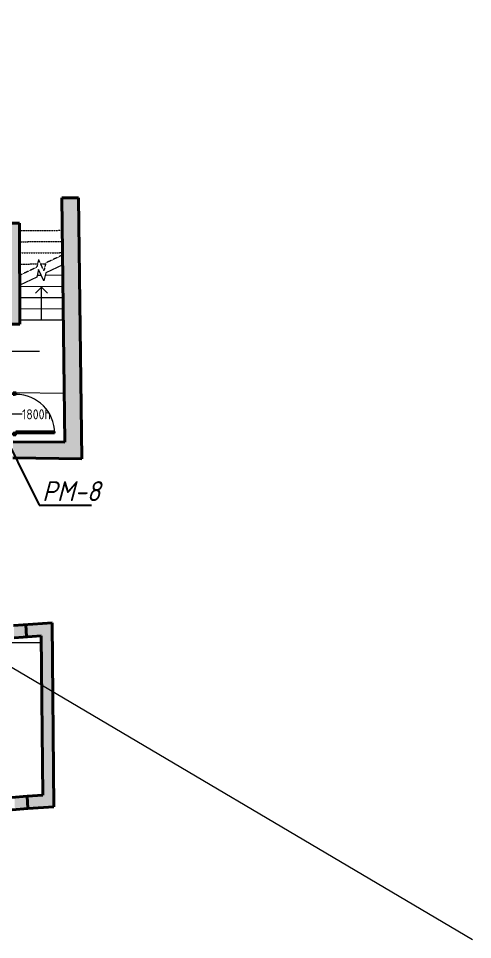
# Model space of a CAD drawing. Header units: millimetres. Extents: x 749182 to 2267578, y 70462 to 311449.
# Drawn here: x 2009468 to 2020858, y 156525 to 179605 of the extents above; entities that cross this region are included whole.
import ezdxf
from ezdxf import colors
from ezdxf.entities.mleader import LeaderData, LeaderLine
from ezdxf.math import Vec2, Vec3

# ---------------------------------------------------------------- set-up
doc = ezdxf.new("R2010")
doc.units = ezdxf.units.MM
for name, pattern in [('ADSK_Линия сетки', [25, 20, -2.5, 0, -2.5]), ('ADSK_Сверху', [4.5, 3, -1.5]), ('осеваяX2', [4, 2.5, -0.5, 0.5, -0.5])]:
    doc.linetypes.add(name, pattern=pattern)
for name, color, linetype, lineweight in [('Двери', 7, 'Continuous', 20), ('Лестницы', 7, 'Continuous', 18), ('Марки дверей', 7, 'Continuous', 20), ('Оси', 165, 'осеваяX2', 13), ('Перекрытие', 7, 'Continuous', 18), ('Размер', 7, 'Continuous', 13), ('Размеры КР', 164, 'Continuous', 9), ('Стены наружные', 7, 'Continuous', 18), ('Стрелки вверх', 7, 'Continuous', 18)]:
    doc.layers.add(name, color=color, linetype=linetype, lineweight=lineweight)
doc.styles.add('GOST 2.304_new', font='isocpeur.ttf', dxfattribs={"width": 0.9, "oblique": 15})
doc.styles.add('GOST Common', font='GOST_Common.ttf', dxfattribs={"width": 0.9, "height": 350})

# ---------------------------------------------------------------- blocks, each defined once
blk = doc.blocks.new('AC_Дверь_Однопольная_Стальная - ДН-7л 1070х1800h-1983194-00 План подвала')
at = {"layer": 'Двери', "color": 5, "linetype": 'Continuous', "lineweight": 30, "true_color": 0x0000ff}
for p, q in [((485, 1430), (445, 1430)), ((445, 1430), (445, 460)), ((485, 460), (485, 1430)), ((-515, 460), (-535, 460)), ((-535, 460), (-535, 390)), ((-535, 390), (-515, 390)), ((-485, 460), (-515, 460)), ((-515, 460), (-515, 390)), ((-515, 390), (-515, 460)), ((-515, 390), (-475, 390)), ((-485, 420), (-485, 460)), ((-475, 420), (-485, 420)), ((-475, 390), (-475, 420)), ((445, 460), (485, 460)), ((485, 420), (475, 420)), ((475, 420), (475, 390)), ((475, 390), (515, 390)), ((515, 460), (485, 460)), ((485, 460), (485, 420)), ((515, 390), (515, 460)), ((535, 460), (515, 460)), ((515, 460), (515, 390)), ((515, 390), (535, 390)), ((535, 390), (535, 460))]:
    blk.add_line(p, q, dxfattribs=at)
at = {"layer": 'Двери', "color": 5, "linetype": 'Continuous', "true_color": 0x0000ff}
blk.add_arc((485, 460), 970, 90, 180, dxfattribs=at)
blk = doc.blocks.new('_DotSmall')
at = {"color": 0, "linetype": 'ByBlock', "lineweight": 35, "const_width": 0.5}
blk.add_lwpolyline([(-0.0625, 0, 1), (0.0625, 0, 1)], format="xyb", close=True, dxfattribs=at)

msp = doc.modelspace()

# ---------------------------------------------------------------- hatches: boundary and pattern name
at = {"layer": 'Стены наружные', "linetype": 'Continuous', "true_color": 0xc0c0c0}
for points in [[(2011056.9107, 168572.9866), (2010974.0097, 175113.9291), (2010555.0434, 175108.6191), (2010637.8142, 168577.9463), (2010974.0097, 168573.9677)], [(2009237.0553, 171947.0861), (2009507.0537, 171948.0204), (2009498.317, 174472.9291), (2009228.3186, 174471.9949)], [(2010637.8142, 168577.9463), (2010632.6547, 168985.0359), (2009337.2595, 169000.366), (2009332.4698, 168595.6399), (2009335.8499, 168593.3542), (2010632.6547, 168578.0074)], [(2009364.807, 164089.2528), (2009673.8913, 164110.0735), (2009653.0561, 164419.3725), (2009356.4269, 164399.3909), (2009357.9508, 164191.0334), (2009363.4592, 164109.2608)], [(2009673.8913, 164110.0735), (2010316.6101, 164153.3686), (2010313.6407, 164463.8711), (2009653.0561, 164419.3725), (2009672.2219, 164134.855)], [(2010079.9565, 160142.1991), (2010354.7853, 160161.4139), (2010316.6101, 164153.3686), (2010041.7745, 164134.855)], [(2009379.0792, 159782.4404), (2009707.4997, 159805.402), (2009685.8787, 160114.6471), (2009377.5551, 160093.0906), (2009378.7949, 159840.3859)], [(2009707.4997, 159805.402), (2010357.7551, 159850.8648), (2010354.7853, 160161.4139), (2009685.8787, 160114.6471), (2009687.3859, 160093.0906)]]:
    msp.add_hatch(color=9, dxfattribs=at).paths.add_polyline_path(points)

# ---------------------------------------------------------------- linework, layer by layer
at = {"layer": 'Лестницы', "linetype": 'ADSK_Сверху'}
for p, q in [((2009494.6289, 174290.6113), (2010579.4132, 174296.4496)), ((2009499.3108, 173420.7033), (2009494.6289, 174290.6113)), ((2010582.7321, 173679.7838), (2010579.4132, 174296.4496)), ((2009496.1353, 174010.7153), (2010580.9196, 174016.5537)), ((2009496.1353, 174010.7153), (2010580.9196, 174016.5537)), ((2009497.6417, 173730.8194), (2010582.426, 173736.6577)), ((2009497.6417, 173730.8194), (2010582.426, 173736.6577)), ((2009974.9059, 173565.1962), (2009928.6987, 173370.5068)), ((2010108.4965, 173282.6899), (2009974.9059, 173565.1962)), ((2010582.7321, 173679.7838), (2010154.7037, 173477.3793)), ((2009499.1482, 173450.9234), (2009948.3584, 173453.3411)), ((2009499.1482, 173450.9234), (2009948.3584, 173453.3411)), ((2009928.6987, 173370.5068), (2009500.6703, 173168.1022)), ((2010027.5979, 173453.7676), (2010149.2552, 173454.4223)), ((2010027.5979, 173453.7676), (2010149.2552, 173454.4223)), ((2010154.7037, 173477.3793), (2010108.4965, 173282.6899)), ((2009502.8218, 173171.0391), (2009506.9277, 173171.0612)), ((2009502.8218, 173171.0391), (2009506.9277, 173171.0612))]:
    msp.add_line(p, q, dxfattribs=at)
at = {"layer": 'Лестницы'}
for p, q in [((2010584.0776, 173429.7874), (2010156.0492, 173227.3829)), ((2009930.0442, 173120.5104), (2009502.0158, 172918.1059)), ((2009976.2514, 173315.1998), (2009930.0442, 173120.5104)), ((2009942.5983, 173173.406), (2010043.0467, 173173.9467)), ((2009942.5983, 173173.406), (2010043.0467, 173173.9467)), ((2010109.842, 173032.6935), (2009976.2514, 173315.1998)), ((2010156.0492, 173227.3829), (2010109.842, 173032.6935)), ((2010143.4951, 173174.4873), (2010579.5271, 173176.834)), ((2010143.4951, 173174.4873), (2010579.5271, 173176.834)), ((2009503.7903, 172891.1403), (2010583.0744, 172896.949)), ((2009503.7903, 172891.1403), (2010583.0744, 172896.949)), ((2009504.7588, 172611.2415), (2010586.6217, 172617.0641)), ((2009504.7588, 172611.2415), (2010586.6217, 172617.0641)), ((2009505.7274, 172331.3426), (2010589.9581, 172337.178)), ((2009505.7274, 172331.3426), (2010589.9581, 172337.178)), ((2010589.9581, 172337.178), (2010589.8024, 172366.11)), ((2010591.4645, 172057.282), (2010589.9581, 172337.178)), ((2009506.6959, 172051.4438), (2010591.4645, 172057.282)), ((2009506.6959, 172051.4438), (2010591.4645, 172057.282))]:
    msp.add_line(p, q, dxfattribs=at)
at = {"layer": 'Марки дверей'}
msp.add_line((2008947.9773, 169699.7969), (2009558.765, 169699.7969), dxfattribs=at)
at = {"layer": 'Оси', "linetype": 'ADSK_Линия сетки'}
for p, q in [((1941766.9683, 171268.0858), (2009994.9113, 171268.0858)), ((1941766.9683, 163968.0858), (2009994.9113, 163968.0858))]:
    msp.add_line(p, q, dxfattribs=at)
at = {"layer": 'Перекрытие'}
for p, q in [((2009506.6995, 172050.3995), (2010049.0724, 172054.3629)), ((2010591.4534, 172057.282), (2010605.8658, 170207.3718)), ((2010605.8658, 170207.3718), (2009410.6308, 170221.5165)), ((2010605.8658, 170207.3718), (2010615.6631, 168985.4274)), ((2010615.6631, 168985.4274), (2009434.3282, 168999.4077))]:
    msp.add_line(p, q, dxfattribs=at)
at = {"layer": 'Размеры КР', "lineweight": 20}
msp.add_line((1940491.3817, 203966.018), (2020858.1514, 156525.0452), dxfattribs=at)
at = {"layer": 'Стены наружные', "linetype": 'Continuous', "lineweight": 40}
for p, q in [((2010974.0097, 175113.9291), (2010555.0434, 175108.6191)), ((2010555.0434, 175108.6191), (2010632.6547, 168985.0359)), ((2011056.9107, 168572.9866), (2010974.0097, 175113.9291)), ((2009498.317, 174472.9291), (2009228.3186, 174471.9949)), ((2009507.0537, 171948.0204), (2009498.317, 174472.9291)), ((2009237.0553, 171947.0861), (2009507.0537, 171948.0204)), ((2010632.6547, 168985.0359), (2009337.2595, 169000.366)), ((2009332.4432, 168593.3945), (2011056.9107, 168572.9866)), ((2010313.6407, 164463.8711), (2009343.9719, 164398.5519)), ((2009673.8913, 164110.0735), (2009653.0561, 164419.3725)), ((2010357.7551, 159850.8648), (2010313.6407, 164463.8711)), ((2009364.807, 164089.2528), (2010041.7745, 164134.855)), ((2010041.7745, 164134.855), (2010079.9565, 160142.1991)), ((2009685.8787, 160114.6471), (2009294.2546, 160087.2666)), ((2010079.9565, 160142.1991), (2009685.8787, 160114.6471)), ((2009685.8787, 160114.6471), (2009707.4997, 159805.402)), ((2009315.8755, 159778.0215), (2009707.4997, 159805.402)), ((2009707.4997, 159805.402), (2010357.7551, 159850.8648))]:
    msp.add_line(p, q, dxfattribs=at)
at = {"layer": 'Стрелки вверх'}
for p, q in [((2010044.6613, 172873.951), (2009895.4708, 172723.1459)), ((2010046.0595, 172614.1548), (2010044.6613, 172873.951)), ((2010044.6613, 172873.951), (2010195.4664, 172724.7605)), ((2010047.5659, 172334.2588), (2010046.0595, 172614.1548)), ((2010049.0724, 172054.3629), (2010047.5659, 172334.2588))]:
    msp.add_line(p, q, dxfattribs=at)

# ---------------------------------------------------------------- block references
at = {"layer": 'Двери', "color": 5, "linetype": 'Continuous', "true_color": 0x0000ff, "rotation": 269.9394496611024}
msp.add_blockref('AC_Дверь_Однопольная_Стальная - ДН-7л 1070х1800h-1983194-00 План подвала', (2008947.9773, 169699.7969), dxfattribs=at)

# ---------------------------------------------------------------- texts
at = {"layer": 'Марки дверей', "lineweight": 9, "insert": (2009558.765, 169810.724), "char_height": 250, "width": 916.328812, "attachment_point": 1, "style": 'GOST Common'}
msp.add_mtext('1800h', dxfattribs=at)

# ---------------------------------------------------------------- leaders
at = {"layer": 'Размер', "color": 210, "ltscale": 20}
ml = msp.add_multileader_mtext('Standard', dxfattribs=at)
ml.set_content('\\A1;РМ-8', color=210, style='GOST 2.304_new')
ml.set_leader_properties()
ml.set_arrow_properties(name='DOTSMALL')
ml.build(insert=Vec2(0, 0))
ml.multileader.update_dxf_attribs({"text_left_attachment_type": 6, "text_right_attachment_type": 6, "dogleg_length": 1, "arrow_head_size": 100})
ctx = ml.context
ctx.base_point, ctx.char_height, ctx.arrow_head_size, ctx.landing_gap_size, ctx.plane_origin = Vec3(2010005.4894, 167410.5854), 500, 100, 0, Vec3(1989420.1906, 313979.2079)
ctx.left_attachment, ctx.right_attachment, ctx.text_align_type = 6, 6, 1
notes = []
notes.append((ctx, [(1, (1, 1, 0), (2009985.4894, 167410.5854), (1, 0), 20, [(0, [(2008873.3368, 169645.7463)], 0, [])])]))
ctx.mtext.insert, ctx.mtext.rotation, ctx.mtext.width, ctx.mtext.alignment, ctx.mtext.flow_direction = Vec3(2010791.964, 168010.5854), 6.2831853072, 1286.674802, 2, 5
for ctx, leaders in notes:
    for number, flags, end, landing, length, lines in leaders:
        leader = LeaderData()
        leader.index, (leader.has_last_leader_line, leader.has_dogleg_vector, leader.attachment_direction) = number, flags
        leader.last_leader_point, leader.dogleg_vector, leader.dogleg_length = Vec3(end), Vec3(landing), length
        for number, points, colour, breaks in lines:
            line = LeaderLine()
            line.index, line.vertices, line.color, line.breaks = number, Vec3.list(points), colors.encode_raw_color(colour), breaks
            leader.lines.append(line)
        ctx.leaders.append(leader)

doc.saveas('drawing.dxf')
